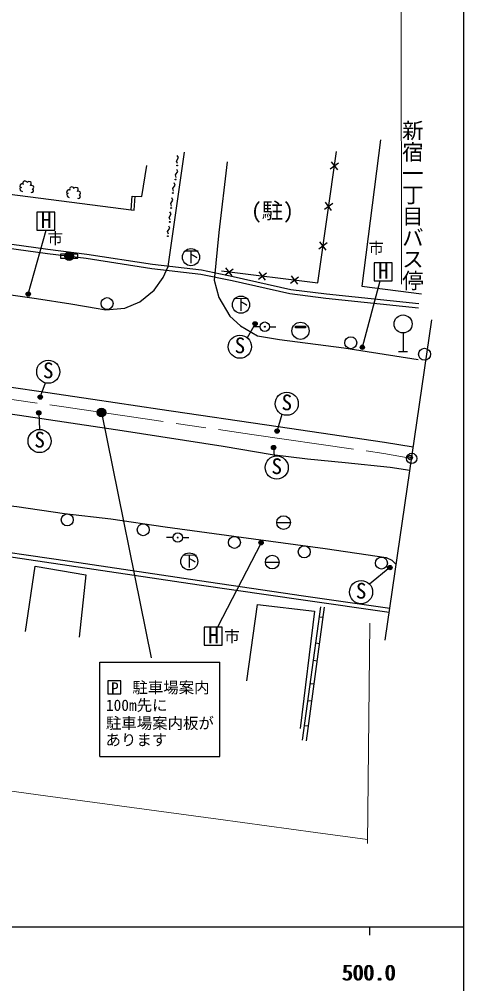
# Model space of a CAD drawing. Units: millimetres at full size, sheet at 1:1000; details may follow other scales. Extents: x 40000 to 680000, y 20000 to 380000.
# Drawn here: x 527102 to 579000, y 198357 to 310841 of the extents above; entities that cross this region are included whole.
import ezdxf
from ezdxf.enums import TextEntityAlignment as Align

# ---------------------------------------------------------------- set-up
doc = ezdxf.new("R2010")
doc.units = ezdxf.units.MM
doc.header["$LTSCALE"] = 1000
doc.header["$PDMODE"] = 32
doc.header["$PDSIZE"] = 500
doc.linetypes.add('CHAIN', pattern=[18.5, 12, -1.5, 3.5, -1.5])
for name, color, linetype, lineweight in [('M-BGD', 7, 'Continuous', 25), ('M-BGD-EXST', 7, 'Continuous', 25), ('M-BMK', 2, 'CHAIN', 13), ('M-BMK-OTRS', 5, 'Continuous', 25), ('M-BMK-SRVR', 3, 'Continuous', 25), ('M-STR-HTXT', 7, 'Continuous', 13), ('M-STR-STRC', 7, 'Continuous', 25), ('M-STR-STRD', 8, 'Continuous', 25), ('M-TTL-BAND', 7, 'Continuous', 25)]:
    doc.layers.add(name, color=color, linetype=linetype, lineweight=lineweight)
doc.layers.add('M-BMK-HTXT', color=7, linetype='Continuous')
doc.layers.add('M-OTRS', color=6, linetype='Continuous')
doc.styles.add('@ＭＳ ゴシック', font='')
doc.styles.add('ＭＳ ゴシック', font='')
doc.styles.get('@ＭＳ ゴシック').set_extended_font_data('@MS Gothic')
doc.styles.get('ＭＳ ゴシック').set_extended_font_data('MS Gothic')

# ---------------------------------------------------------------- blocks, each defined once
blk = doc.blocks.new('E24')
at = {"layer": 'M-BGD'}
blk.add_hatch(color=256, dxfattribs=at).paths.add_polyline_path([(-500, 0, 1), (500, 0, 1)])
for points in [[(-447, 225), (-1000, 225), (-1000, -225), (-447, -225)], [(1000, 0), (1000, 225), (447, 225)], [(447, -225), (1000, -225), (1000, 0)]]:
    blk.add_lwpolyline(points, dxfattribs=at)
blk.add_circle((0, 0), 500, dxfattribs=at)
blk = doc.blocks.new('F133')
at = {"layer": 'M-BGD'}
blk.add_hatch(color=256, dxfattribs=at).paths.add_polyline_path([(-50, 0, 1), (50, 0, 1)])
for p, q in [((-550, 0), (-1300, 0)), ((550, 0), (1300, 0))]:
    blk.add_line(p, q, dxfattribs=at)
for radius in [550, 50]:
    blk.add_circle((0, 0), radius, dxfattribs=at)

msp = doc.modelspace()

# ---------------------------------------------------------------- hatches: boundary and pattern name
at = {"layer": 'M-BGD'}
msp.add_hatch(color=256, dxfattribs=at).paths.add_polyline_path([(545551, 250389, 1), (545651, 250389, 1)])
at = {"layer": 'M-BGD-EXST'}
for points in [[(528400, 278783, 0.41421), (528150, 279033, 0.41421), (527900, 278783, 0.41421), (528150, 278533, 0.41421)], [(554894, 275323, 1), (554394, 275323, 1)], [(567412, 272588, 1), (566912, 272588, 1)], [(529808, 266773, 0.41421), (529558, 267023, 0.41421), (529308, 266773, 0.41421), (529558, 266523, 0.41421)], [(529626, 264941, 0.41421), (529376, 265191, 0.41421), (529126, 264941, 0.41421), (529376, 264691, 0.41421)], [(557460, 262812, 1), (556960, 262812, 1)], [(557047, 260899, 1), (556547, 260899, 0.41421), (556797, 260649, 0.41421)], [(555593, 249792, 1), (555093, 249792, 0.41421), (555343, 249542, 0.41421)], [(570634, 246886, 0.41421), (570384, 247136, 0.41421), (570134, 246886, 1)]]:
    msp.add_hatch(color=256, dxfattribs=at).paths.add_polyline_path(points)
at = {"layer": 'M-STR-STRC'}
msp.add_hatch(color=256, dxfattribs=at).paths.add_polyline_path([(537201, 264988, 0.41421), (536701, 265488, 0.41421), (536201, 264988, 1)])

# ---------------------------------------------------------------- linework, layer by layer
at = {"layer": 'M-BGD'}
for p, q in [((563415, 293390), (564371, 294109)), ((563537, 294219), (564252, 293269)), ((563699, 289371), (562743, 288652)), ((563577, 288542), (562862, 289492)), ((563047, 284761), (562092, 284042)), ((562925, 283931), (562210, 284882)), ((551131, 281025), (552070, 281755)), ((551962, 280916), (551228, 281860)), ((555034, 280536), (555973, 281266)), ((555865, 280428), (555131, 281372)), ((558782, 280067), (559720, 280797)), ((559613, 279958), (558879, 280903)), ((559375, 275056), (560513, 275056)), ((559375, 274864), (559375, 275056)), ((560513, 274864), (559375, 274864)), ((560513, 275056), (560513, 274864)), ((571915, 274254), (571915, 272079)), ((557167, 252142), (558767, 252142)), ((545051, 250389), (544301, 250389)), ((546151, 250389), (546901, 250389)), ((555838, 247528), (557438, 247528)), ((560193, 226753), (562299, 242331)), ((560639, 226693), (562745, 242270)), ((562141, 241167), (562587, 241107)), ((561727, 238101), (562173, 238041)), ((561455, 236087), (561900, 236027)), ((561089, 233383), (561535, 233323)), ((560822, 231406), (561268, 231345)), ((560426, 228477), (560872, 228416))]:
    msp.add_line(p, q, dxfattribs=at)
for points in [[(573711, 277138), (562901, 278266), (558712, 278809), (551963, 280323), (548291, 281084), (542587, 281732), (534928, 282925), (530391, 283490), (522203, 284623), (514674, 285632), (508342, 286625), (500136, 287769), (490338, 289290), (478701, 290965), (466131, 292761), (458343, 293904), (455271, 298652), (456263, 306920)], [(573763, 277635), (562960, 278763), (558799, 279302), (552069, 280812), (548371, 281578), (542653, 282228), (534998, 283420), (530456, 283986), (522270, 285119), (514746, 286127), (508416, 287120), (500206, 288265), (490406, 289673), (478774, 291460), (466203, 293256), (458640, 294366), (455789, 298772), (456759, 306861)], [(569293, 296785), (567091, 279718), (574055, 278820)], [(484590, 290567), (484115, 286097), (484203, 285422), (484545, 284946), (485091, 284527), (486756, 284149), (493517, 283155), (508479, 280974), (519578, 279568), (526375, 278670), (529134, 278282), (533125, 277653), (536300, 277096), (537186, 276953), (539430, 277167), (541174, 277896), (542850, 279239), (543901, 280711), (544505, 282018), (546401, 295344)], [(545586, 294016), (545462, 294311), (545678, 294730), (545533, 294964)], [(550723, 281496), (561962, 280089), (564126, 295410)], [(515271, 293799), (515121, 291844), (540163, 288633), (540284, 290212), (541427, 290166), (541983, 293805)], [(551360, 294202), (550419, 285977), (549861, 280415), (550401, 278410), (551674, 276214), (552929, 275099), (554917, 273931), (557498, 273496), (565012, 272519), (573688, 271150)], [(545422, 292386), (545336, 292695), (545602, 293084), (545487, 293334)], [(528435, 290672), (528563, 290626), (528675, 290671), (528781, 290805), (528762, 290935), (528679, 290994), (528619, 291005), (528725, 291066), (528789, 291255), (528757, 291392), (528576, 291461), (528428, 291442), (528505, 291639), (528508, 291805), (528384, 291881), (528202, 291919), (528077, 291863), (528044, 291802), (527992, 291885), (527760, 291988), (527586, 291919), (527488, 291760), (527529, 291648), (527600, 291596), (527407, 291644), (527215, 291531), (527162, 291332), (527234, 291256), (527361, 291224), (527204, 291179), (527182, 291091), (527223, 290921), (527305, 290831), (527478, 290753)], [(545104, 290805), (545021, 291114), (545291, 291501), (545179, 291752)], [(533896, 289990), (534024, 289944), (534136, 289989), (534243, 290123), (534223, 290253), (534140, 290312), (534080, 290323), (534186, 290384), (534250, 290573), (534218, 290710), (534037, 290780), (533889, 290760), (533966, 290957), (533969, 291123), (533845, 291199), (533663, 291238), (533538, 291182), (533506, 291120), (533453, 291203), (533221, 291306), (533047, 291238), (532949, 291078), (532991, 290966), (533061, 290914), (532868, 290962), (532676, 290850), (532623, 290651), (532695, 290574), (532822, 290542), (532665, 290498), (532643, 290409), (532684, 290239), (532766, 290149), (532939, 290071)], [(540163, 288633), (540515, 288594), (540628, 290198)], [(544897, 289058), (544794, 289361), (545039, 289764), (544911, 290007)], [(544718, 287436), (544604, 287736), (544834, 288147), (544697, 288386)], [(544518, 285767), (544424, 286073), (544679, 286469), (544557, 286716)], [(571390, 272079), (571915, 272079), (572440, 272079)], [(570360, 242131), (560305, 243571), (548164, 245348), (532993, 247603), (520649, 249407), (506479, 251390), (497337, 252653), (492776, 253078), (487565, 253724), (476040, 255509), (453548, 259014), (448964, 255130), (447747, 246577)], [(570287, 241636), (560233, 243076), (548091, 244853), (532920, 247108), (520578, 248912), (506410, 250895), (497279, 252156), (492722, 252581), (487496, 253229), (475964, 255015), (453688, 258486), (449286, 254968), (448094, 246492)], [(519661, 249545), (520033, 253059), (520486, 253821), (521382, 254244), (522103, 254357), (523390, 254398), (526812, 253997), (532365, 253203), (537776, 252569), (544137, 251631), (553012, 250448), (562823, 249121), (568884, 248240), (569951, 248053), (570599, 247765), (571111, 247261)], [(527811, 239451), (528975, 247054), (534873, 246046), (534097, 238792)], [(553669, 233698), (554938, 242577), (561564, 241816), (559900, 228117)]]:
    msp.add_lwpolyline(points, dxfattribs=at)
for centre, radius in [((545547, 293785), 50), ((545355, 292161), 50), ((545035, 290581), 50), ((544843, 288830), 50), ((544672, 287206), 50), ((544458, 285540), 50), ((537357, 277677), 700), ((571915, 275304), 1050), ((559937, 274512), 1000), ((565814, 273123), 700), ((574422, 271773), 700), ((532711, 252453), 700), ((541577, 251308), 700), ((557967, 252142), 800), ((545601, 250389), 550), ((545601, 250389), 50), ((552221, 249831), 700), ((560386, 248732), 700), ((556638, 247528), 800), ((569394, 247422), 700)]:
    msp.add_circle(centre, radius, dxfattribs=at)
at = {"layer": 'M-BGD-EXST'}
for p, q in [((531266, 288341), (529166, 288341)), ((529166, 288341), (529166, 286241)), ((531266, 286241), (531266, 288341)), ((528150, 278783), (530227, 286241)), ((529166, 286241), (531266, 286241)), ((570641, 282448), (568541, 282448)), ((568541, 282448), (568541, 280348)), ((570641, 280348), (570641, 282448)), ((567162, 272588), (569250, 280348)), ((568541, 280348), (570641, 280348)), ((554644, 275323), (553728, 273690)), ((529558, 266773), (530174, 268421)), ((529376, 264941), (529455, 263005)), ((557210, 262812), (557792, 264766)), ((556797, 260899), (556852, 259872)), ((555343, 249792), (550238, 239924)), ((570384, 246886), (567978, 244976)), ((550803, 239924), (548703, 239924)), ((548703, 239924), (548703, 237824)), ((550803, 237824), (550803, 239924)), ((548703, 237824), (550803, 237824))]:
    msp.add_line(p, q, dxfattribs=at)
for centre, radius in [((547150, 283099), 1000), ((528150, 278783), 250), ((552987, 277555), 1000), ((554644, 275323), 250), ((552863, 272653), 1350), ((567162, 272588), 250), ((530486, 269735), 1350), ((529558, 266773), 250), ((558337, 266001), 1350), ((529376, 264941), 250), ((529482, 261655), 1350), ((557210, 262812), 250), ((556797, 260899), 250), ((557166, 258559), 1350), ((555343, 249792), 250), ((546950, 247611), 1000), ((570384, 246886), 250), ((567016, 244028), 1350)]:
    msp.add_circle(centre, radius, dxfattribs=at)
at = {"layer": 'M-BMK'}
msp.add_lwpolyline([(430954, 280321), (456687, 276591), (478972, 273341), (499838, 270365), (517325, 267791), (532050, 265671), (554248, 262411), (569658, 260212), (572923, 259626)], dxfattribs=at)
at = {"layer": 'M-BMK-OTRS'}
msp.add_line((569815, 238413), (575294, 275802), dxfattribs=at)
at = {"layer": 'M-BMK-SRVR'}
msp.add_circle((572923, 259626), 600, dxfattribs=at)
at = {"layer": 'M-OTRS'}
msp.add_point((572751, 259725), dxfattribs=at)
at = {"layer": 'M-STR-HTXT'}
for p, q in [((571731, 279959), (571703, 325199)), ((568026, 240401), (567775, 214719))]:
    msp.add_line(p, q, dxfattribs=at)
msp.add_lwpolyline([(449844, 231455), (461362, 229693), (476206, 227636), (492832, 225392), (511500, 222831), (530184, 220276), (550319, 217551), (561685, 216002), (567780, 215184)], dxfattribs=at)
at = {"layer": 'M-STR-STRC'}
for p, q in [((536701, 264988), (542499, 236359)), ((536517, 235871), (550517, 235871)), ((536517, 224871), (536517, 235871)), ((550517, 224871), (550517, 235871)), ((538949, 233665), (537449, 233665)), ((537449, 233665), (537449, 232165)), ((538949, 232165), (538949, 233665)), ((537449, 232165), (538949, 232165)), ((536517, 224871), (550517, 224871))]:
    msp.add_line(p, q, dxfattribs=at)
msp.add_circle((536701, 264988), 500, dxfattribs=at)
at = {"layer": 'M-STR-STRD'}
for points in [[(573114, 260925), (569747, 261500), (557316, 263321), (543498, 265340), (535693, 266491), (529127, 267469), (520506, 268710)], [(519892, 265671), (527115, 264667), (539103, 262861), (550895, 261044), (556633, 260079), (560758, 259589), (565157, 259154), (570423, 258587), (572722, 258251)]]:
    msp.add_lwpolyline(points, dxfattribs=at)
at = {"layer": 'M-TTL-BAND'}
for p, q in [((579000, 20000), (579000, 370000)), ((40000, 205000), (579000, 205000)), ((568000, 205000), (568000, 204000))]:
    msp.add_line(p, q, dxfattribs=at)

# ---------------------------------------------------------------- block references
for name, p in [('E24', (532922, 283221)), ('F133', (555768, 274985))]:
    msp.add_blockref(name, p)

# ---------------------------------------------------------------- texts
at = {"layer": 'M-BGD-EXST', "style": 'ＭＳ ゴシック'}
for s, height, p in [('H', 1833, (529619, 285933)), ('市', 1320, (530411, 284234)), ('市', 1320, (567880, 283116)), ('下', 1320, (546297, 282111)), ('H', 1833, (568994, 280040)), ('下', 1320, (552134, 276567)), ('下', 1320, (546098, 246623)), ('H', 1833, (549156, 237516)), ('市', 1320, (551044, 237828))]:
    msp.add_text(s, height=height, dxfattribs=at).set_placement(p, align=Align.BOTTOM_LEFT)
for p in [(552208, 271360), (529830, 268443), (557682, 264709), (528827, 260363), (556510, 257266), (566361, 242736)]:
    msp.add_text('S', height=1833, rotation=358.508, dxfattribs=at).set_placement(p, align=Align.BOTTOM_LEFT)
at = {"layer": 'M-BMK-HTXT', "style": '@ＭＳ ゴシック'}
msp.add_text('新宿一丁目バス停', height=1833, rotation=270, dxfattribs=at).set_placement((571562, 299140), align=Align.BOTTOM_LEFT)
at = {"layer": 'M-BMK-HTXT', "style": 'ＭＳ ゴシック'}
msp.add_text('(駐)', height=1833, dxfattribs=at).set_placement((554166, 287052), align=Align.BOTTOM_LEFT)
at = {"layer": 'M-STR-STRC', "style": 'ＭＳ ゴシック'}
for s, p in [('P', (538268, 232843)), ('駐車場案内', (544818, 232899)), ('100m先に', (540817, 230840)), ('駐車場案内板が', (543522, 228743)), ('あります', (540779, 226798))]:
    msp.add_text(s, height=1320, dxfattribs=at).set_placement(p, align=Align.MIDDLE_CENTER)
at = {"layer": 'M-TTL-BAND', "style": 'ＭＳ ゴシック'}
for p in [(567844, 198195), (568000, 198195)]:
    msp.add_text('500.0', height=1833, dxfattribs=at).set_placement(p, align=Align.BOTTOM_CENTER)

doc.saveas('drawing.dxf')
